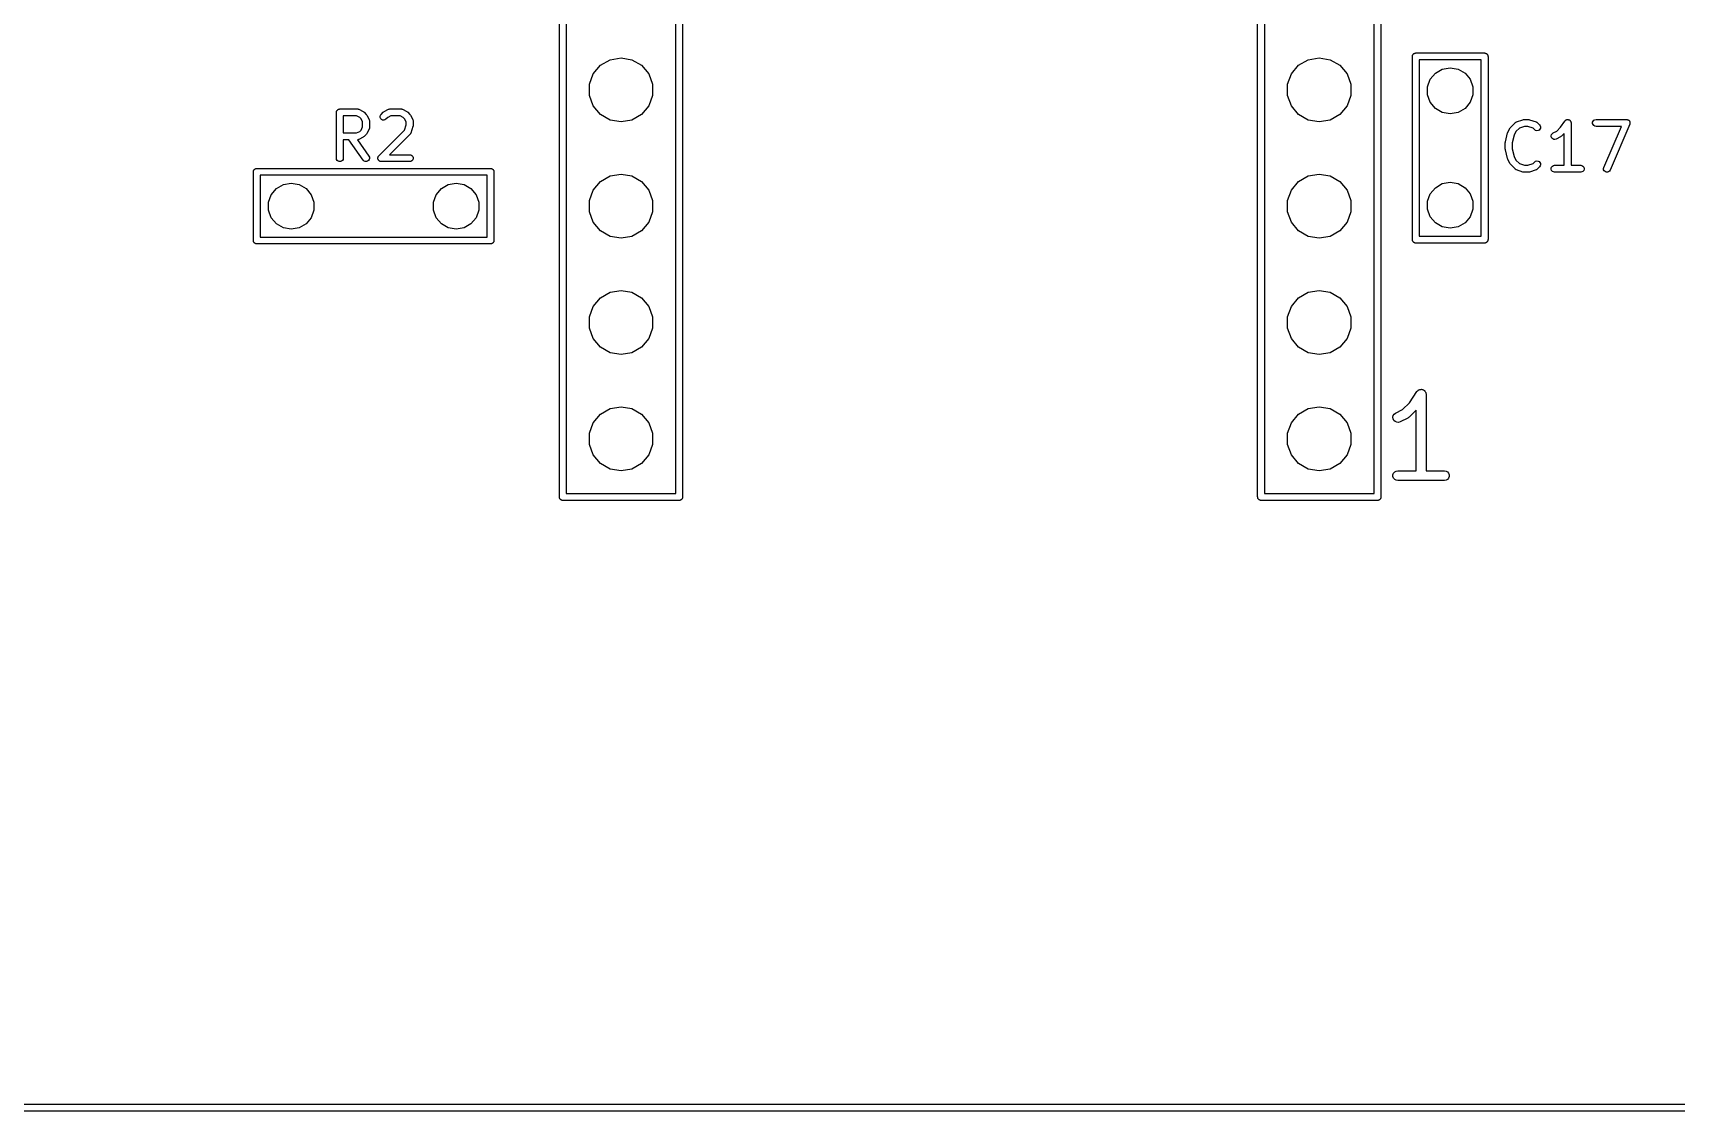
# Model space of a CAD drawing. Extents: x 25 to 346, y -457 to -16.
# Drawn here: x 223.07 to 258.93, y -456.64 to -433.1 of the extents above; entities that cross this region are included whole.
import ezdxf

# ---------------------------------------------------------------- set-up
doc = ezdxf.new("R2010")
doc.units = 0
doc.header["$MEASUREMENT"] = 0
doc.layers.add('BLACK', color=7, linetype='CONTINUOUS')

msp = doc.modelspace()

# ---------------------------------------------------------------- linework, layer by layer
at = {"layer": 'Black'}
for p, q in [((234.557, -443.23), (234.557, -417.83)), ((234.707, -417.83), (234.707, -443.155)), ((237.097, -443.155), (237.097, -417.83)), ((237.248, -417.83), (237.248, -443.23)), ((249.797, -443.23), (249.797, -417.83)), ((249.947, -417.83), (249.947, -443.155)), ((252.337, -443.155), (252.337, -417.83)), ((252.487, -417.83), (252.487, -443.23)), ((253.176, -433.597), (253.178, -433.591)), ((253.176, -433.604), (253.176, -433.597)), ((253.178, -433.591), (253.18, -433.584)), ((253.18, -433.584), (253.183, -433.579)), ((253.183, -433.579), (253.185, -433.572)), ((253.185, -433.572), (253.189, -433.567)), ((253.189, -433.567), (253.193, -433.562)), ((253.193, -433.562), (253.198, -433.558)), ((253.198, -433.558), (253.202, -433.553)), ((253.202, -433.553), (253.207, -433.549)), ((253.207, -433.549), (253.212, -433.545)), ((253.212, -433.545), (253.219, -433.543)), ((253.219, -433.543), (253.224, -433.54)), ((253.224, -433.54), (253.231, -433.538)), ((253.231, -433.538), (253.237, -433.536)), ((253.237, -433.536), (253.244, -433.536)), ((253.244, -433.536), (253.25, -433.535)), ((253.25, -433.535), (254.75, -433.535)), ((254.75, -433.535), (254.756, -433.536)), ((254.756, -433.536), (254.763, -433.536)), ((254.763, -433.536), (254.769, -433.538)), ((254.769, -433.538), (254.776, -433.54)), ((254.776, -433.54), (254.781, -433.543)), ((254.781, -433.543), (254.787, -433.545)), ((254.787, -433.545), (254.793, -433.549)), ((254.793, -433.549), (254.798, -433.553)), ((254.798, -433.553), (254.802, -433.558)), ((254.802, -433.558), (254.807, -433.562)), ((254.807, -433.562), (254.811, -433.567)), ((254.811, -433.567), (254.815, -433.572)), ((254.815, -433.572), (254.817, -433.579)), ((254.817, -433.579), (254.82, -433.584)), ((254.82, -433.584), (254.822, -433.591)), ((254.822, -433.591), (254.824, -433.597)), ((254.824, -433.597), (254.824, -433.604)), ((235.295, -433.989), (235.452, -433.803)), ((235.452, -433.803), (235.663, -433.681)), ((235.663, -433.681), (235.903, -433.639)), ((235.903, -433.639), (236.142, -433.681)), ((236.142, -433.681), (236.353, -433.803)), ((236.353, -433.803), (236.51, -433.989)), ((250.535, -433.989), (250.692, -433.803)), ((250.692, -433.803), (250.903, -433.681)), ((250.903, -433.681), (251.142, -433.639)), ((251.142, -433.639), (251.382, -433.681)), ((251.382, -433.681), (251.593, -433.803)), ((251.593, -433.803), (251.75, -433.989)), ((253.175, -433.61), (253.176, -433.604)), ((253.175, -437.61), (253.175, -433.61)), ((253.325, -433.685), (253.325, -437.535)), ((254.675, -433.685), (253.325, -433.685)), ((253.677, -433.976), (253.828, -433.888)), ((253.828, -433.888), (254, -433.858)), ((254, -433.858), (254.172, -433.888)), ((254.172, -433.888), (254.323, -433.976)), ((254.675, -437.535), (254.675, -433.685)), ((254.824, -433.604), (254.825, -433.61)), ((254.825, -433.61), (254.825, -437.61)), ((235.212, -434.218), (235.295, -433.989)), ((235.212, -434.462), (235.212, -434.218)), ((236.51, -433.989), (236.593, -434.218)), ((236.593, -434.218), (236.593, -434.462)), ((250.452, -434.218), (250.535, -433.989)), ((250.452, -434.462), (250.452, -434.218)), ((251.75, -433.989), (251.833, -434.218)), ((251.833, -434.218), (251.833, -434.462)), ((253.506, -434.273), (253.565, -434.109)), ((253.506, -434.447), (253.506, -434.273)), ((253.565, -434.109), (253.677, -433.976)), ((254.323, -433.976), (254.435, -434.109)), ((254.435, -434.109), (254.494, -434.273)), ((254.494, -434.273), (254.494, -434.447)), ((235.295, -434.691), (235.212, -434.462)), ((236.593, -434.462), (236.51, -434.691)), ((250.535, -434.691), (250.452, -434.462)), ((251.833, -434.462), (251.75, -434.691)), ((253.565, -434.611), (253.506, -434.447)), ((253.677, -434.744), (253.565, -434.611)), ((254.435, -434.611), (254.323, -434.744)), ((254.494, -434.447), (254.435, -434.611)), ((229.692, -434.832), (229.693, -434.826)), ((229.692, -435.832), (229.692, -434.832)), ((229.693, -434.819), (229.695, -434.813)), ((229.693, -434.826), (229.693, -434.819)), ((229.695, -434.813), (229.696, -434.807)), ((229.696, -434.807), (229.7, -434.801)), ((229.7, -434.801), (229.702, -434.795)), ((229.702, -434.795), (229.706, -434.79)), ((229.706, -434.79), (229.709, -434.784)), ((229.709, -434.784), (229.714, -434.78)), ((229.714, -434.78), (229.719, -434.775)), ((229.719, -434.775), (229.724, -434.772)), ((229.724, -434.772), (229.729, -434.767)), ((229.729, -434.767), (229.736, -434.765)), ((229.736, -434.765), (229.741, -434.762)), ((229.741, -434.762), (229.748, -434.761)), ((229.748, -434.761), (229.754, -434.759)), ((229.754, -434.759), (229.76, -434.759)), ((229.76, -434.759), (229.767, -434.757)), ((229.767, -434.757), (230.148, -434.757)), ((229.842, -434.907), (229.842, -435.281)), ((230.13, -434.907), (229.842, -434.907)), ((230.199, -434.942), (230.13, -434.907)), ((230.148, -434.757), (230.152, -434.758)), ((230.152, -434.758), (230.156, -434.758)), ((230.156, -434.758), (230.165, -434.76)), ((230.165, -434.76), (230.174, -434.762)), ((230.174, -434.762), (230.177, -434.764)), ((230.177, -434.764), (230.181, -434.765)), ((230.181, -434.765), (230.277, -434.813)), ((230.229, -434.972), (230.199, -434.942)), ((230.263, -435.041), (230.229, -434.972)), ((230.277, -434.813), (230.286, -434.82)), ((230.286, -434.82), (230.296, -434.827)), ((230.296, -434.827), (230.344, -434.875)), ((230.344, -434.875), (230.351, -434.884)), ((230.351, -434.884), (230.358, -434.894)), ((230.358, -434.894), (230.405, -434.989)), ((230.405, -434.989), (230.407, -434.993)), ((230.407, -434.993), (230.409, -434.997)), ((230.409, -434.997), (230.41, -435.006)), ((230.41, -435.006), (230.413, -435.014)), ((230.413, -435.014), (230.413, -435.019)), ((230.413, -435.019), (230.413, -435.023)), ((230.413, -435.023), (230.413, -435.166)), ((230.645, -434.921), (230.651, -434.896)), ((230.647, -434.947), (230.645, -434.921)), ((230.658, -434.971), (230.647, -434.947)), ((230.651, -434.896), (230.666, -434.875)), ((230.676, -434.989), (230.658, -434.971)), ((230.666, -434.875), (230.714, -434.827)), ((230.7, -435), (230.676, -434.989)), ((230.726, -435.002), (230.7, -435)), ((230.714, -434.827), (230.724, -434.82)), ((230.724, -434.82), (230.733, -434.813)), ((230.751, -434.996), (230.726, -435.002)), ((230.733, -434.813), (230.829, -434.765)), ((230.772, -434.981), (230.751, -434.996)), ((230.811, -434.942), (230.772, -434.981)), ((230.88, -434.907), (230.811, -434.942)), ((230.829, -434.765), (230.833, -434.764)), ((230.833, -434.764), (230.836, -434.762)), ((230.836, -434.762), (230.845, -434.76)), ((230.845, -434.76), (230.854, -434.758)), ((230.854, -434.758), (230.858, -434.758)), ((230.858, -434.758), (230.862, -434.757)), ((230.862, -434.757), (231.1, -434.757)), ((231.083, -434.907), (230.88, -434.907)), ((231.151, -434.942), (231.083, -434.907)), ((231.1, -434.757), (231.104, -434.758)), ((231.104, -434.758), (231.109, -434.758)), ((231.109, -434.758), (231.117, -434.76)), ((231.117, -434.76), (231.126, -434.762)), ((231.126, -434.762), (231.13, -434.764)), ((231.13, -434.764), (231.134, -434.765)), ((231.134, -434.765), (231.229, -434.813)), ((231.181, -434.972), (231.151, -434.942)), ((231.216, -435.041), (231.181, -434.972)), ((231.229, -434.813), (231.239, -434.82)), ((231.239, -434.82), (231.249, -434.827)), ((231.249, -434.827), (231.296, -434.875)), ((231.296, -434.875), (231.303, -434.884)), ((231.303, -434.884), (231.31, -434.894)), ((231.31, -434.894), (231.358, -434.989)), ((231.358, -434.989), (231.359, -434.993)), ((231.359, -434.993), (231.361, -434.997)), ((231.361, -434.997), (231.363, -435.006)), ((231.363, -435.006), (231.365, -435.014)), ((231.365, -435.014), (231.365, -435.019)), ((231.365, -435.019), (231.366, -435.023)), ((231.366, -435.023), (231.366, -435.118)), ((235.452, -434.877), (235.295, -434.691)), ((235.663, -434.999), (235.452, -434.877)), ((235.903, -435.041), (235.663, -434.999)), ((236.142, -434.999), (235.903, -435.041)), ((236.353, -434.877), (236.142, -434.999)), ((236.51, -434.691), (236.353, -434.877)), ((250.692, -434.877), (250.535, -434.691)), ((250.903, -434.999), (250.692, -434.877)), ((251.142, -435.041), (250.903, -434.999)), ((251.382, -434.999), (251.142, -435.041)), ((251.593, -434.877), (251.382, -434.999)), ((251.75, -434.691), (251.593, -434.877)), ((253.828, -434.832), (253.677, -434.744)), ((254, -434.862), (253.828, -434.832)), ((254.172, -434.832), (254, -434.862)), ((254.323, -434.744), (254.172, -434.832)), ((255.445, -435.039), (255.588, -434.991)), ((255.588, -434.991), (255.6, -434.989)), ((255.6, -434.989), (255.611, -434.987)), ((255.611, -434.987), (255.707, -434.987)), ((255.707, -434.987), (255.719, -434.989)), ((255.719, -434.989), (255.73, -434.991)), ((255.73, -434.991), (255.873, -435.039)), ((256.41, -435.157), (256.501, -435.021)), ((256.501, -435.021), (256.504, -435.018)), ((256.504, -435.018), (256.506, -435.014)), ((256.506, -435.014), (256.513, -435.008)), ((256.513, -435.008), (256.519, -435.002)), ((256.519, -435.002), (256.523, -435)), ((256.523, -435), (256.526, -434.997)), ((256.526, -434.997), (256.535, -434.994)), ((256.535, -434.994), (256.543, -434.99)), ((256.543, -434.99), (256.547, -434.99)), ((256.547, -434.99), (256.551, -434.989)), ((256.551, -434.989), (256.56, -434.989)), ((256.56, -434.989), (256.569, -434.988)), ((256.569, -434.988), (256.573, -434.989)), ((256.573, -434.989), (256.577, -434.989)), ((256.577, -434.989), (256.585, -434.992)), ((256.585, -434.992), (256.594, -434.994)), ((256.594, -434.994), (256.597, -434.996)), ((256.597, -434.996), (256.601, -434.997)), ((256.601, -434.997), (256.608, -435.003)), ((256.608, -435.003), (256.616, -435.008)), ((256.616, -435.008), (256.618, -435.012)), ((256.618, -435.012), (256.621, -435.014)), ((256.621, -435.014), (256.626, -435.022)), ((256.626, -435.022), (256.631, -435.029)), ((256.631, -435.029), (256.632, -435.033)), ((256.632, -435.033), (256.634, -435.037)), ((257.109, -435.049), (257.118, -435.025)), ((257.118, -435.025), (257.135, -435.005)), ((257.135, -435.005), (257.157, -434.992)), ((257.157, -434.992), (257.183, -434.987)), ((257.183, -434.987), (257.85, -434.987)), ((257.85, -434.987), (257.858, -434.989)), ((257.858, -434.989), (257.867, -434.989)), ((257.867, -434.989), (257.871, -434.991)), ((257.871, -434.991), (257.875, -434.992)), ((257.875, -434.992), (257.883, -434.996)), ((257.883, -434.996), (257.891, -435)), ((257.891, -435), (257.894, -435.003)), ((257.894, -435.003), (257.898, -435.005)), ((257.898, -435.005), (257.903, -435.012)), ((257.903, -435.012), (257.91, -435.017)), ((257.91, -435.017), (257.912, -435.021)), ((257.912, -435.021), (257.914, -435.025)), ((257.914, -435.025), (257.917, -435.033)), ((257.917, -435.033), (257.921, -435.041)), ((229.842, -435.281), (230.13, -435.281)), ((230.13, -435.281), (230.199, -435.247)), ((230.277, -435.376), (230.181, -435.423)), ((230.199, -435.247), (230.229, -435.217)), ((230.229, -435.217), (230.263, -435.148)), ((230.263, -435.148), (230.263, -435.041)), ((230.286, -435.368), (230.277, -435.376)), ((230.296, -435.362), (230.286, -435.368)), ((230.344, -435.314), (230.296, -435.362)), ((230.351, -435.304), (230.344, -435.314)), ((230.358, -435.294), (230.351, -435.304)), ((230.405, -435.199), (230.358, -435.294)), ((230.407, -435.195), (230.405, -435.199)), ((230.409, -435.191), (230.407, -435.195)), ((230.41, -435.183), (230.409, -435.191)), ((230.413, -435.174), (230.41, -435.183)), ((230.413, -435.166), (230.413, -435.17)), ((230.413, -435.17), (230.413, -435.174)), ((230.619, -435.779), (231.178, -435.22)), ((231.296, -435.314), (230.853, -435.757)), ((231.178, -435.22), (231.216, -435.106)), ((231.216, -435.106), (231.216, -435.041)), ((231.299, -435.31), (231.296, -435.314)), ((231.302, -435.308), (231.299, -435.31)), ((231.306, -435.3), (231.302, -435.308)), ((231.311, -435.293), (231.306, -435.3)), ((231.312, -435.288), (231.311, -435.293)), ((231.314, -435.285), (231.312, -435.288)), ((231.362, -435.142), (231.314, -435.285)), ((231.364, -435.13), (231.362, -435.142)), ((231.366, -435.118), (231.364, -435.13)), ((255.205, -435.473), (255.253, -435.282)), ((255.253, -435.282), (255.256, -435.275)), ((255.256, -435.275), (255.259, -435.267)), ((255.259, -435.267), (255.306, -435.172)), ((255.306, -435.172), (255.313, -435.162)), ((255.313, -435.162), (255.32, -435.152)), ((255.32, -435.152), (255.416, -435.057)), ((255.396, -435.327), (255.353, -435.5)), ((255.435, -435.25), (255.396, -435.327)), ((255.416, -435.057), (255.419, -435.054)), ((255.419, -435.054), (255.422, -435.051)), ((255.422, -435.051), (255.43, -435.047)), ((255.43, -435.047), (255.437, -435.042)), ((255.509, -435.176), (255.435, -435.25)), ((255.437, -435.042), (255.441, -435.041)), ((255.441, -435.041), (255.445, -435.039)), ((255.624, -435.137), (255.509, -435.176)), ((255.694, -435.137), (255.624, -435.137)), ((255.809, -435.176), (255.694, -435.137)), ((255.844, -435.211), (255.809, -435.176)), ((255.865, -435.226), (255.844, -435.211)), ((255.891, -435.232), (255.865, -435.226)), ((255.873, -435.039), (255.877, -435.041)), ((255.877, -435.041), (255.881, -435.042)), ((255.881, -435.042), (255.888, -435.047)), ((255.888, -435.047), (255.896, -435.051)), ((255.917, -435.23), (255.891, -435.232)), ((255.896, -435.051), (255.899, -435.054)), ((255.899, -435.054), (255.903, -435.057)), ((255.903, -435.057), (255.95, -435.105)), ((255.94, -435.219), (255.917, -435.23)), ((255.959, -435.201), (255.94, -435.219)), ((255.95, -435.105), (255.965, -435.126)), ((255.97, -435.177), (255.959, -435.201)), ((255.965, -435.126), (255.972, -435.151)), ((255.972, -435.151), (255.97, -435.177)), ((256.203, -435.344), (256.209, -435.318)), ((256.206, -435.369), (256.203, -435.344)), ((256.218, -435.393), (256.206, -435.369)), ((256.209, -435.318), (256.224, -435.297)), ((256.237, -435.411), (256.218, -435.393)), ((256.224, -435.297), (256.245, -435.281)), ((256.245, -435.281), (256.329, -435.239)), ((256.407, -435.368), (256.312, -435.415)), ((256.329, -435.239), (256.41, -435.157)), ((256.417, -435.36), (256.407, -435.368)), ((256.426, -435.354), (256.417, -435.36)), ((256.489, -435.291), (256.426, -435.354)), ((256.489, -435.987), (256.489, -435.291)), ((256.634, -435.037), (256.636, -435.046)), ((256.636, -435.046), (256.638, -435.054)), ((256.638, -435.054), (256.638, -435.058)), ((256.638, -435.058), (256.639, -435.062)), ((256.639, -435.062), (256.639, -435.987)), ((257.109, -435.075), (257.109, -435.049)), ((257.118, -435.1), (257.109, -435.075)), ((257.135, -435.12), (257.118, -435.1)), ((257.157, -435.133), (257.135, -435.12)), ((257.183, -435.137), (257.157, -435.133)), ((257.736, -435.137), (257.183, -435.137)), ((257.352, -436.033), (257.736, -435.137)), ((257.918, -435.092), (257.49, -436.092)), ((257.92, -435.084), (257.918, -435.092)), ((257.923, -435.075), (257.92, -435.084)), ((257.921, -435.041), (257.922, -435.045)), ((257.922, -435.045), (257.923, -435.049)), ((257.923, -435.049), (257.923, -435.058)), ((257.923, -435.058), (257.924, -435.067)), ((257.924, -435.067), (257.923, -435.071)), ((257.923, -435.071), (257.923, -435.075)), ((229.966, -435.431), (229.842, -435.431)), ((229.842, -435.431), (229.842, -435.832)), ((230.277, -435.875), (229.966, -435.431)), ((230.152, -435.43), (230.149, -435.431)), ((230.149, -435.431), (230.4, -435.789)), ((230.156, -435.431), (230.152, -435.43)), ((230.165, -435.428), (230.156, -435.431)), ((230.174, -435.427), (230.165, -435.428)), ((230.177, -435.425), (230.174, -435.427)), ((230.181, -435.423), (230.177, -435.425)), ((255.203, -435.491), (255.205, -435.482)), ((255.203, -435.634), (255.203, -435.491)), ((255.205, -435.643), (255.203, -435.634)), ((255.205, -435.482), (255.205, -435.473)), ((255.205, -435.652), (255.205, -435.643)), ((255.253, -435.842), (255.205, -435.652)), ((255.353, -435.5), (255.353, -435.625)), ((255.353, -435.625), (255.396, -435.798)), ((256.261, -435.421), (256.237, -435.411)), ((256.287, -435.423), (256.261, -435.421)), ((256.312, -435.415), (256.287, -435.423)), ((227.881, -436.117), (227.883, -436.111)), ((227.883, -436.111), (227.885, -436.104)), ((227.885, -436.104), (227.888, -436.099)), ((227.888, -436.099), (227.89, -436.092)), ((227.89, -436.092), (227.894, -436.087)), ((227.894, -436.087), (227.898, -436.082)), ((227.898, -436.082), (227.903, -436.078)), ((227.903, -436.078), (227.907, -436.073)), ((227.907, -436.073), (227.912, -436.069)), ((227.912, -436.069), (227.917, -436.065)), ((227.917, -436.065), (227.924, -436.063)), ((227.924, -436.063), (227.929, -436.06)), ((227.929, -436.06), (227.936, -436.058)), ((227.936, -436.058), (227.942, -436.056)), ((227.942, -436.056), (227.949, -436.056)), ((227.949, -436.056), (227.955, -436.055)), ((227.955, -436.055), (233.055, -436.055)), ((229.696, -435.858), (229.692, -435.832)), ((229.709, -435.881), (229.696, -435.858)), ((229.729, -435.897), (229.709, -435.881)), ((229.754, -435.906), (229.729, -435.897)), ((229.78, -435.906), (229.754, -435.906)), ((229.804, -435.897), (229.78, -435.906)), ((229.824, -435.881), (229.804, -435.897)), ((229.837, -435.858), (229.824, -435.881)), ((229.842, -435.832), (229.837, -435.858)), ((230.295, -435.894), (230.277, -435.875)), ((230.319, -435.905), (230.295, -435.894)), ((230.345, -435.907), (230.319, -435.905)), ((230.37, -435.9), (230.345, -435.907)), ((230.391, -435.885), (230.37, -435.9)), ((230.406, -435.864), (230.391, -435.885)), ((230.4, -435.789), (230.411, -435.813)), ((230.413, -435.839), (230.406, -435.864)), ((230.411, -435.813), (230.413, -435.839)), ((230.597, -435.826), (230.598, -435.823)), ((230.598, -435.836), (230.597, -435.826)), ((230.598, -435.819), (230.601, -435.81)), ((230.598, -435.823), (230.598, -435.819)), ((230.598, -435.845), (230.598, -435.836)), ((230.599, -435.849), (230.598, -435.845)), ((230.599, -435.852), (230.599, -435.849)), ((230.603, -435.861), (230.599, -435.852)), ((230.601, -435.81), (230.604, -435.801)), ((230.607, -435.87), (230.603, -435.861)), ((230.604, -435.801), (230.606, -435.798)), ((230.606, -435.798), (230.607, -435.795)), ((230.607, -435.795), (230.613, -435.787)), ((230.609, -435.872), (230.607, -435.87)), ((230.61, -435.875), (230.609, -435.872)), ((230.617, -435.882), (230.61, -435.875)), ((230.613, -435.787), (230.619, -435.779)), ((230.623, -435.89), (230.617, -435.882)), ((230.626, -435.891), (230.623, -435.89)), ((230.629, -435.894), (230.626, -435.891)), ((230.638, -435.898), (230.629, -435.894)), ((230.646, -435.903), (230.638, -435.898)), ((230.649, -435.903), (230.646, -435.903)), ((230.652, -435.905), (230.649, -435.903)), ((230.662, -435.906), (230.652, -435.905)), ((230.672, -435.907), (230.662, -435.906)), ((231.291, -435.907), (230.672, -435.907)), ((230.853, -435.757), (231.291, -435.757)), ((231.291, -435.757), (231.316, -435.762)), ((231.316, -435.903), (231.291, -435.907)), ((231.316, -435.762), (231.339, -435.775)), ((231.339, -435.89), (231.316, -435.903)), ((231.339, -435.775), (231.356, -435.795)), ((231.356, -435.87), (231.339, -435.89)), ((231.356, -435.795), (231.365, -435.819)), ((231.365, -435.845), (231.356, -435.87)), ((231.365, -435.819), (231.365, -435.845)), ((233.055, -436.055), (233.061, -436.056)), ((233.061, -436.056), (233.068, -436.056)), ((233.068, -436.056), (233.074, -436.058)), ((233.074, -436.058), (233.081, -436.06)), ((233.081, -436.06), (233.086, -436.063)), ((233.086, -436.063), (233.093, -436.065)), ((233.093, -436.065), (233.098, -436.069)), ((233.098, -436.069), (233.103, -436.073)), ((233.103, -436.073), (233.107, -436.078)), ((233.107, -436.078), (233.112, -436.082)), ((233.112, -436.082), (233.116, -436.087)), ((233.116, -436.087), (233.12, -436.092)), ((233.12, -436.092), (233.122, -436.099)), ((233.122, -436.099), (233.125, -436.104)), ((233.125, -436.104), (233.127, -436.111)), ((233.127, -436.111), (233.129, -436.117)), ((255.256, -435.85), (255.253, -435.842)), ((255.259, -435.858), (255.256, -435.85)), ((255.306, -435.953), (255.259, -435.858)), ((255.313, -435.963), (255.306, -435.953)), ((255.32, -435.973), (255.313, -435.963)), ((255.416, -436.068), (255.32, -435.973)), ((255.396, -435.798), (255.435, -435.875)), ((255.419, -436.07), (255.416, -436.068)), ((255.422, -436.074), (255.419, -436.07)), ((255.43, -436.078), (255.422, -436.074)), ((255.437, -436.083), (255.43, -436.078)), ((255.435, -435.875), (255.509, -435.949)), ((255.441, -436.084), (255.437, -436.083)), ((255.445, -436.086), (255.441, -436.084)), ((255.588, -436.134), (255.445, -436.086)), ((255.509, -435.949), (255.624, -435.987)), ((255.624, -435.987), (255.694, -435.987)), ((255.694, -435.987), (255.809, -435.949)), ((255.873, -436.086), (255.73, -436.134)), ((255.809, -435.949), (255.844, -435.914)), ((255.844, -435.914), (255.865, -435.899)), ((255.865, -435.899), (255.891, -435.892)), ((255.877, -436.084), (255.873, -436.086)), ((255.881, -436.083), (255.877, -436.084)), ((255.888, -436.078), (255.881, -436.083)), ((255.896, -436.074), (255.888, -436.078)), ((255.891, -435.892), (255.917, -435.895)), ((255.899, -436.07), (255.896, -436.074)), ((255.903, -436.068), (255.899, -436.07)), ((255.95, -436.02), (255.903, -436.068)), ((255.917, -435.895), (255.94, -435.906)), ((255.94, -435.906), (255.959, -435.924)), ((255.965, -435.999), (255.95, -436.02)), ((255.959, -435.924), (255.97, -435.948)), ((255.972, -435.974), (255.965, -435.999)), ((255.97, -435.948), (255.972, -435.974)), ((256.204, -436.049), (256.213, -436.025)), ((256.204, -436.075), (256.204, -436.049)), ((256.213, -436.1), (256.204, -436.075)), ((256.213, -436.025), (256.23, -436.005)), ((256.23, -436.12), (256.213, -436.1)), ((256.23, -436.005), (256.252, -435.992)), ((256.252, -435.992), (256.278, -435.987)), ((256.278, -435.987), (256.489, -435.987)), ((256.639, -435.987), (256.85, -435.987)), ((256.85, -435.987), (256.875, -435.992)), ((256.875, -435.992), (256.898, -436.005)), ((256.898, -436.005), (256.914, -436.025)), ((256.914, -436.1), (256.898, -436.12)), ((256.914, -436.025), (256.923, -436.049)), ((256.923, -436.075), (256.914, -436.1)), ((256.923, -436.049), (256.923, -436.075)), ((257.346, -436.058), (257.352, -436.033)), ((257.349, -436.084), (257.346, -436.058)), ((257.361, -436.107), (257.349, -436.084)), ((257.38, -436.125), (257.361, -436.107)), ((257.49, -436.092), (257.476, -436.114)), ((227.88, -436.13), (227.881, -436.124)), ((227.88, -437.63), (227.88, -436.13)), ((227.881, -436.124), (227.881, -436.117)), ((228.03, -436.205), (228.03, -437.555)), ((232.98, -436.205), (228.03, -436.205)), ((228.382, -436.496), (228.533, -436.408)), ((228.533, -436.408), (228.705, -436.378)), ((228.705, -436.378), (228.877, -436.408)), ((228.877, -436.408), (229.028, -436.496)), ((231.982, -436.496), (232.133, -436.408)), ((232.133, -436.408), (232.305, -436.378)), ((232.305, -436.378), (232.477, -436.408)), ((232.477, -436.408), (232.628, -436.496)), ((232.98, -437.555), (232.98, -436.205)), ((233.129, -436.117), (233.129, -436.124)), ((233.129, -436.124), (233.13, -436.13)), ((233.13, -436.13), (233.13, -437.63)), ((235.295, -436.529), (235.452, -436.343)), ((235.452, -436.343), (235.663, -436.221)), ((235.663, -436.221), (235.903, -436.179)), ((235.903, -436.179), (236.142, -436.221)), ((236.142, -436.221), (236.353, -436.343)), ((236.353, -436.343), (236.51, -436.529)), ((250.535, -436.529), (250.692, -436.343)), ((250.692, -436.343), (250.903, -436.221)), ((250.903, -436.221), (251.142, -436.179)), ((251.142, -436.179), (251.382, -436.221)), ((251.382, -436.221), (251.593, -436.343)), ((251.593, -436.343), (251.75, -436.529)), ((253.677, -436.476), (253.828, -436.388)), ((253.828, -436.388), (254, -436.358)), ((254, -436.358), (254.172, -436.388)), ((254.172, -436.388), (254.323, -436.476)), ((255.6, -436.135), (255.588, -436.134)), ((255.611, -436.137), (255.6, -436.135)), ((255.707, -436.137), (255.611, -436.137)), ((255.719, -436.135), (255.707, -436.137)), ((255.73, -436.134), (255.719, -436.135)), ((256.252, -436.133), (256.23, -436.12)), ((256.278, -436.137), (256.252, -436.133)), ((256.85, -436.137), (256.278, -436.137)), ((256.875, -436.133), (256.85, -436.137)), ((256.898, -436.12), (256.875, -436.133)), ((257.404, -436.135), (257.38, -436.125)), ((257.43, -436.137), (257.404, -436.135)), ((257.455, -436.129), (257.43, -436.137)), ((257.476, -436.114), (257.455, -436.129)), ((228.211, -436.793), (228.27, -436.629)), ((228.211, -436.967), (228.211, -436.793)), ((228.27, -436.629), (228.382, -436.496)), ((229.028, -436.496), (229.14, -436.629)), ((229.14, -436.629), (229.199, -436.793)), ((229.199, -436.793), (229.199, -436.967)), ((231.811, -436.793), (231.87, -436.629)), ((231.811, -436.967), (231.811, -436.793)), ((231.87, -436.629), (231.982, -436.496)), ((232.628, -436.496), (232.74, -436.629)), ((232.74, -436.629), (232.799, -436.793)), ((232.799, -436.793), (232.799, -436.967)), ((235.212, -436.758), (235.295, -436.529)), ((235.212, -437.002), (235.212, -436.758)), ((236.51, -436.529), (236.593, -436.758)), ((236.593, -436.758), (236.593, -437.002)), ((250.452, -436.758), (250.535, -436.529)), ((250.452, -437.002), (250.452, -436.758)), ((251.75, -436.529), (251.833, -436.758)), ((251.833, -436.758), (251.833, -437.002)), ((253.506, -436.773), (253.565, -436.609)), ((253.506, -436.947), (253.506, -436.773)), ((253.565, -436.609), (253.677, -436.476)), ((254.323, -436.476), (254.435, -436.609)), ((254.435, -436.609), (254.494, -436.773)), ((254.494, -436.773), (254.494, -436.947)), ((228.27, -437.131), (228.211, -436.967)), ((228.382, -437.264), (228.27, -437.131)), ((229.14, -437.131), (229.028, -437.264)), ((229.199, -436.967), (229.14, -437.131)), ((231.87, -437.131), (231.811, -436.967)), ((231.982, -437.264), (231.87, -437.131)), ((232.74, -437.131), (232.628, -437.264)), ((232.799, -436.967), (232.74, -437.131)), ((235.295, -437.231), (235.212, -437.002)), ((236.593, -437.002), (236.51, -437.231)), ((250.535, -437.231), (250.452, -437.002)), ((251.833, -437.002), (251.75, -437.231)), ((253.565, -437.111), (253.506, -436.947)), ((253.677, -437.244), (253.565, -437.111)), ((254.435, -437.111), (254.323, -437.244)), ((254.494, -436.947), (254.435, -437.111)), ((228.533, -437.352), (228.382, -437.264)), ((228.705, -437.382), (228.533, -437.352)), ((228.877, -437.352), (228.705, -437.382)), ((229.028, -437.264), (228.877, -437.352)), ((232.133, -437.352), (231.982, -437.264)), ((232.305, -437.382), (232.133, -437.352)), ((232.477, -437.352), (232.305, -437.382)), ((232.628, -437.264), (232.477, -437.352)), ((235.452, -437.417), (235.295, -437.231)), ((235.663, -437.539), (235.452, -437.417)), ((235.903, -437.581), (235.663, -437.539)), ((236.142, -437.539), (235.903, -437.581)), ((236.353, -437.417), (236.142, -437.539)), ((236.51, -437.231), (236.353, -437.417)), ((250.692, -437.417), (250.535, -437.231)), ((250.903, -437.539), (250.692, -437.417)), ((251.142, -437.581), (250.903, -437.539)), ((251.382, -437.539), (251.142, -437.581)), ((251.593, -437.417), (251.382, -437.539)), ((251.75, -437.231), (251.593, -437.417)), ((253.325, -437.535), (254.675, -437.535)), ((253.828, -437.332), (253.677, -437.244)), ((254, -437.362), (253.828, -437.332)), ((254.172, -437.332), (254, -437.362)), ((254.323, -437.244), (254.172, -437.332)), ((227.881, -437.636), (227.88, -437.63)), ((227.881, -437.643), (227.881, -437.636)), ((227.883, -437.649), (227.881, -437.643)), ((227.885, -437.656), (227.883, -437.649)), ((227.888, -437.661), (227.885, -437.656)), ((227.89, -437.667), (227.888, -437.661)), ((227.894, -437.673), (227.89, -437.667)), ((227.898, -437.678), (227.894, -437.673)), ((227.903, -437.682), (227.898, -437.678)), ((227.907, -437.687), (227.903, -437.682)), ((227.912, -437.691), (227.907, -437.687)), ((227.917, -437.695), (227.912, -437.691)), ((227.924, -437.697), (227.917, -437.695)), ((227.929, -437.7), (227.924, -437.697)), ((227.936, -437.702), (227.929, -437.7)), ((227.942, -437.704), (227.936, -437.702)), ((227.949, -437.704), (227.942, -437.704)), ((227.955, -437.705), (227.949, -437.704)), ((233.055, -437.705), (227.955, -437.705)), ((228.03, -437.555), (232.98, -437.555)), ((233.061, -437.704), (233.055, -437.705)), ((233.068, -437.704), (233.061, -437.704)), ((233.074, -437.702), (233.068, -437.704)), ((233.081, -437.7), (233.074, -437.702)), ((233.086, -437.697), (233.081, -437.7)), ((233.093, -437.695), (233.086, -437.697)), ((233.098, -437.691), (233.093, -437.695)), ((233.103, -437.687), (233.098, -437.691)), ((233.107, -437.682), (233.103, -437.687)), ((233.112, -437.678), (233.107, -437.682)), ((233.116, -437.673), (233.112, -437.678)), ((233.12, -437.667), (233.116, -437.673)), ((233.122, -437.661), (233.12, -437.667)), ((233.125, -437.656), (233.122, -437.661)), ((233.127, -437.649), (233.125, -437.656)), ((233.129, -437.643), (233.127, -437.649)), ((233.13, -437.63), (233.129, -437.636)), ((233.129, -437.636), (233.129, -437.643)), ((253.176, -437.616), (253.175, -437.61)), ((253.176, -437.623), (253.176, -437.616)), ((253.178, -437.629), (253.176, -437.623)), ((253.18, -437.636), (253.178, -437.629)), ((253.183, -437.641), (253.18, -437.636)), ((253.185, -437.647), (253.183, -437.641)), ((253.189, -437.653), (253.185, -437.647)), ((253.193, -437.658), (253.189, -437.653)), ((253.198, -437.662), (253.193, -437.658)), ((253.202, -437.667), (253.198, -437.662)), ((253.207, -437.671), (253.202, -437.667)), ((253.212, -437.675), (253.207, -437.671)), ((253.219, -437.677), (253.212, -437.675)), ((253.224, -437.68), (253.219, -437.677)), ((253.231, -437.682), (253.224, -437.68)), ((253.237, -437.684), (253.231, -437.682)), ((253.244, -437.684), (253.237, -437.684)), ((253.25, -437.685), (253.244, -437.684)), ((254.75, -437.685), (253.25, -437.685)), ((254.756, -437.684), (254.75, -437.685)), ((254.763, -437.684), (254.756, -437.684)), ((254.769, -437.682), (254.763, -437.684)), ((254.776, -437.68), (254.769, -437.682)), ((254.781, -437.677), (254.776, -437.68)), ((254.787, -437.675), (254.781, -437.677)), ((254.793, -437.671), (254.787, -437.675)), ((254.798, -437.667), (254.793, -437.671)), ((254.802, -437.662), (254.798, -437.667)), ((254.807, -437.658), (254.802, -437.662)), ((254.811, -437.653), (254.807, -437.658)), ((254.815, -437.647), (254.811, -437.653)), ((254.817, -437.641), (254.815, -437.647)), ((254.82, -437.636), (254.817, -437.641)), ((254.822, -437.629), (254.82, -437.636)), ((254.824, -437.623), (254.822, -437.629)), ((254.825, -437.61), (254.824, -437.616)), ((254.824, -437.616), (254.824, -437.623)), ((235.295, -439.069), (235.452, -438.883)), ((235.452, -438.883), (235.663, -438.761)), ((235.663, -438.761), (235.903, -438.719)), ((235.903, -438.719), (236.142, -438.761)), ((236.142, -438.761), (236.353, -438.883)), ((236.353, -438.883), (236.51, -439.069)), ((250.535, -439.069), (250.692, -438.883)), ((250.692, -438.883), (250.903, -438.761)), ((250.903, -438.761), (251.142, -438.719)), ((251.142, -438.719), (251.382, -438.761)), ((251.382, -438.761), (251.593, -438.883)), ((251.593, -438.883), (251.75, -439.069)), ((235.212, -439.298), (235.295, -439.069)), ((235.212, -439.542), (235.212, -439.298)), ((236.51, -439.069), (236.593, -439.298)), ((236.593, -439.298), (236.593, -439.542)), ((250.452, -439.298), (250.535, -439.069)), ((250.452, -439.542), (250.452, -439.298)), ((251.75, -439.069), (251.833, -439.298)), ((251.833, -439.298), (251.833, -439.542)), ((235.295, -439.771), (235.212, -439.542)), ((236.593, -439.542), (236.51, -439.771)), ((250.535, -439.771), (250.452, -439.542)), ((251.833, -439.542), (251.75, -439.771)), ((235.452, -439.957), (235.295, -439.771)), ((235.663, -440.079), (235.452, -439.957)), ((236.353, -439.957), (236.142, -440.079)), ((236.51, -439.771), (236.353, -439.957)), ((250.692, -439.957), (250.535, -439.771)), ((250.903, -440.079), (250.692, -439.957)), ((251.593, -439.957), (251.382, -440.079)), ((251.75, -439.771), (251.593, -439.957)), ((235.903, -440.121), (235.663, -440.079)), ((236.142, -440.079), (235.903, -440.121)), ((251.142, -440.121), (250.903, -440.079)), ((251.382, -440.079), (251.142, -440.121)), ((253.112, -441.172), (253.275, -440.926)), ((253.275, -440.926), (253.279, -440.922)), ((253.279, -440.922), (253.282, -440.917)), ((253.282, -440.917), (253.292, -440.909)), ((253.292, -440.909), (253.301, -440.899)), ((253.301, -440.899), (253.306, -440.897)), ((253.306, -440.897), (253.311, -440.893)), ((253.311, -440.893), (253.323, -440.888)), ((253.323, -440.888), (253.335, -440.883)), ((253.335, -440.883), (253.341, -440.882)), ((253.341, -440.882), (253.346, -440.88)), ((253.346, -440.88), (253.359, -440.88)), ((253.359, -440.88), (253.372, -440.879)), ((253.372, -440.879), (253.378, -440.88)), ((253.378, -440.88), (253.384, -440.88)), ((253.384, -440.88), (253.396, -440.884)), ((253.396, -440.884), (253.408, -440.887)), ((253.408, -440.887), (253.413, -440.891)), ((253.413, -440.891), (253.419, -440.893)), ((253.419, -440.893), (253.429, -440.901)), ((253.429, -440.901), (253.44, -440.908)), ((253.44, -440.908), (253.443, -440.913)), ((253.443, -440.913), (253.448, -440.917)), ((253.448, -440.917), (253.454, -440.928)), ((253.454, -440.928), (253.462, -440.938)), ((253.462, -440.938), (253.463, -440.944)), ((253.463, -440.944), (253.466, -440.949)), ((253.466, -440.949), (253.469, -440.962)), ((253.469, -440.962), (253.472, -440.974)), ((253.472, -440.974), (253.472, -440.98)), ((253.472, -440.98), (253.473, -440.986)), ((253.473, -440.986), (253.473, -442.656)), ((235.295, -441.609), (235.452, -441.423)), ((235.452, -441.423), (235.663, -441.301)), ((235.663, -441.301), (235.903, -441.259)), ((235.903, -441.259), (236.142, -441.301)), ((236.142, -441.301), (236.353, -441.423)), ((236.353, -441.423), (236.51, -441.609)), ((250.535, -441.609), (250.692, -441.423)), ((250.692, -441.423), (250.903, -441.301)), ((250.903, -441.301), (251.142, -441.259)), ((251.142, -441.259), (251.382, -441.301)), ((251.382, -441.301), (251.593, -441.423)), ((251.593, -441.423), (251.75, -441.609)), ((252.749, -441.488), (252.758, -441.451)), ((252.754, -441.525), (252.749, -441.488)), ((252.758, -441.451), (252.779, -441.42)), ((252.779, -441.42), (252.809, -441.398)), ((252.809, -441.398), (252.962, -441.321)), ((252.962, -441.321), (253.112, -441.172)), ((253.103, -441.486), (253.088, -441.496)), ((253.257, -441.332), (253.103, -441.486)), ((253.257, -442.656), (253.257, -441.332)), ((235.212, -441.838), (235.295, -441.609)), ((235.212, -442.082), (235.212, -441.838)), ((236.51, -441.609), (236.593, -441.838)), ((236.593, -441.838), (236.593, -442.082)), ((250.452, -441.838), (250.535, -441.609)), ((250.452, -442.082), (250.452, -441.838)), ((251.75, -441.609), (251.833, -441.838)), ((251.833, -441.838), (251.833, -442.082)), ((252.77, -441.559), (252.754, -441.525)), ((252.798, -441.584), (252.77, -441.559)), ((252.832, -441.599), (252.798, -441.584)), ((252.869, -441.602), (252.832, -441.599)), ((252.905, -441.591), (252.869, -441.602)), ((253.075, -441.506), (252.905, -441.591)), ((253.088, -441.496), (253.075, -441.506)), ((235.295, -442.311), (235.212, -442.082)), ((236.593, -442.082), (236.51, -442.311)), ((250.535, -442.311), (250.452, -442.082)), ((251.833, -442.082), (251.75, -442.311)), ((235.452, -442.497), (235.295, -442.311)), ((235.663, -442.619), (235.452, -442.497)), ((236.353, -442.497), (236.142, -442.619)), ((236.51, -442.311), (236.353, -442.497)), ((250.692, -442.497), (250.535, -442.311)), ((250.903, -442.619), (250.692, -442.497)), ((251.593, -442.497), (251.382, -442.619)), ((251.75, -442.311), (251.593, -442.497)), ((235.903, -442.661), (235.663, -442.619)), ((236.142, -442.619), (235.903, -442.661)), ((251.142, -442.661), (250.903, -442.619)), ((251.382, -442.619), (251.142, -442.661)), ((252.751, -442.746), (252.764, -442.71)), ((252.751, -442.783), (252.751, -442.746)), ((252.764, -442.818), (252.751, -442.783)), ((252.764, -442.71), (252.788, -442.682)), ((252.788, -442.847), (252.764, -442.818)), ((252.788, -442.682), (252.82, -442.663)), ((252.82, -442.866), (252.788, -442.847)), ((252.82, -442.663), (252.857, -442.656)), ((252.857, -442.872), (252.82, -442.866)), ((252.857, -442.656), (253.257, -442.656)), ((253.873, -442.872), (252.857, -442.872)), ((253.473, -442.656), (253.873, -442.656)), ((253.873, -442.656), (253.91, -442.663)), ((253.91, -442.866), (253.873, -442.872)), ((253.91, -442.663), (253.942, -442.682)), ((253.942, -442.847), (253.91, -442.866)), ((253.942, -442.682), (253.966, -442.71)), ((253.966, -442.818), (253.942, -442.847)), ((253.966, -442.71), (253.979, -442.746)), ((253.979, -442.783), (253.966, -442.818)), ((253.979, -442.746), (253.979, -442.783)), ((234.559, -443.236), (234.557, -443.23)), ((234.559, -443.243), (234.559, -443.236)), ((234.561, -443.249), (234.559, -443.243)), ((234.562, -443.256), (234.561, -443.249)), ((234.565, -443.261), (234.562, -443.256)), ((234.568, -443.267), (234.565, -443.261)), ((234.572, -443.273), (234.568, -443.267)), ((234.575, -443.278), (234.572, -443.273)), ((234.58, -443.282), (234.575, -443.278)), ((234.584, -443.287), (234.58, -443.282)), ((234.707, -443.155), (237.097, -443.155)), ((237.225, -443.282), (237.221, -443.287)), ((237.23, -443.278), (237.225, -443.282)), ((237.233, -443.273), (237.23, -443.278)), ((237.237, -443.267), (237.233, -443.273)), ((237.24, -443.261), (237.237, -443.267)), ((237.243, -443.256), (237.24, -443.261)), ((237.244, -443.249), (237.243, -443.256)), ((237.246, -443.243), (237.244, -443.249)), ((237.248, -443.23), (237.246, -443.236)), ((237.246, -443.236), (237.246, -443.243)), ((249.799, -443.236), (249.797, -443.23)), ((249.799, -443.243), (249.799, -443.236)), ((249.801, -443.249), (249.799, -443.243)), ((249.802, -443.256), (249.801, -443.249)), ((249.805, -443.261), (249.802, -443.256)), ((249.808, -443.267), (249.805, -443.261)), ((249.812, -443.273), (249.808, -443.267)), ((249.815, -443.278), (249.812, -443.273)), ((249.82, -443.282), (249.815, -443.278)), ((249.824, -443.287), (249.82, -443.282)), ((249.947, -443.155), (252.337, -443.155)), ((252.465, -443.282), (252.461, -443.287)), ((252.47, -443.278), (252.465, -443.282)), ((252.473, -443.273), (252.47, -443.278)), ((252.477, -443.267), (252.473, -443.273)), ((252.48, -443.261), (252.477, -443.267)), ((252.483, -443.256), (252.48, -443.261)), ((252.484, -443.249), (252.483, -443.256)), ((252.486, -443.243), (252.484, -443.249)), ((252.487, -443.23), (252.486, -443.236)), ((252.486, -443.236), (252.486, -443.243)), ((234.59, -443.291), (234.584, -443.287)), ((234.595, -443.295), (234.59, -443.291)), ((234.601, -443.297), (234.595, -443.295)), ((234.607, -443.3), (234.601, -443.297)), ((234.613, -443.302), (234.607, -443.3)), ((234.619, -443.304), (234.613, -443.302)), ((234.626, -443.304), (234.619, -443.304)), ((234.632, -443.305), (234.626, -443.304)), ((237.172, -443.305), (234.632, -443.305)), ((237.179, -443.304), (237.172, -443.305)), ((237.186, -443.304), (237.179, -443.304)), ((237.192, -443.302), (237.186, -443.304)), ((237.198, -443.3), (237.192, -443.302)), ((237.204, -443.297), (237.198, -443.3)), ((237.21, -443.295), (237.204, -443.297)), ((237.215, -443.291), (237.21, -443.295)), ((237.221, -443.287), (237.215, -443.291)), ((249.83, -443.291), (249.824, -443.287)), ((249.835, -443.295), (249.83, -443.291)), ((249.841, -443.297), (249.835, -443.295)), ((249.847, -443.3), (249.841, -443.297)), ((249.853, -443.302), (249.847, -443.3)), ((249.859, -443.304), (249.853, -443.302)), ((249.866, -443.304), (249.859, -443.304)), ((249.873, -443.305), (249.866, -443.304)), ((252.412, -443.305), (249.873, -443.305)), ((252.419, -443.304), (252.412, -443.305)), ((252.426, -443.304), (252.419, -443.304)), ((252.432, -443.302), (252.426, -443.304)), ((252.438, -443.3), (252.432, -443.302)), ((252.444, -443.297), (252.438, -443.3)), ((252.45, -443.295), (252.444, -443.297)), ((252.455, -443.291), (252.45, -443.295)), ((252.461, -443.287), (252.455, -443.291)), ((25.475, -456.49), (345.365, -456.49)), ((345.44, -456.64), (25.4, -456.64))]:
    msp.add_line(p, q, dxfattribs=at)

doc.saveas('drawing.dxf')
